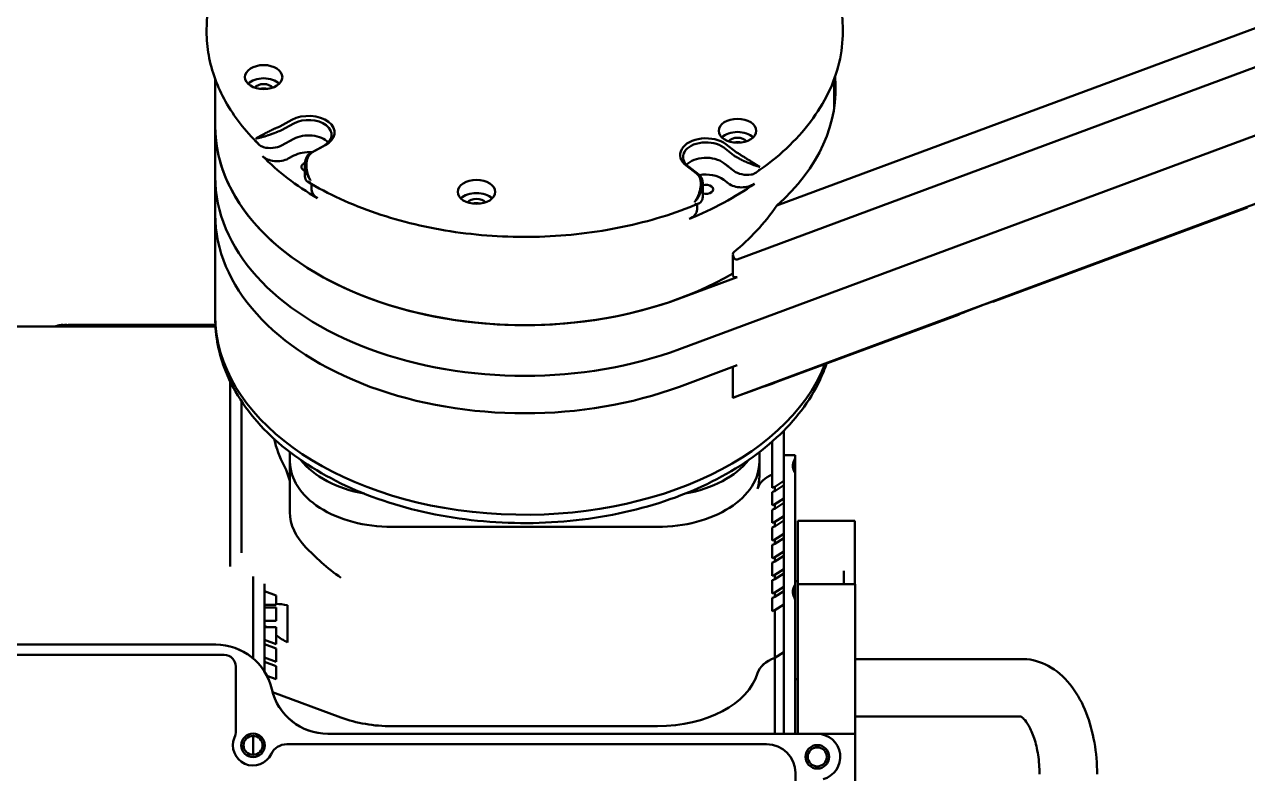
# Model space of a CAD drawing. Header units: millimetres. Extents: x 36 to 3196, y 27 to 5967.
# Drawn here: x 1733.1 to 1945.5, y 5252 to 5382.2 of the extents above; entities that cross this region are included whole.
import ezdxf

# ---------------------------------------------------------------- set-up
doc = ezdxf.new("R2010")
doc.units = ezdxf.units.MM
doc.layers.add('외형선(ISO)', color=7, linetype='Continuous', lineweight=50)

msp = doc.modelspace()

# ---------------------------------------------------------------- linework, layer by layer
at = {"layer": '외형선(ISO)'}
for p, q in [((2062.0996, 5424.3007), (1863.7573, 5350.6932)), ((1856.8798, 5341.3544), (2030.8595, 5405.9206)), ((1846.8291, 5325.7504), (2030.8595, 5394.0465)), ((2030.8595, 5394.0465), (1846.8291, 5325.7504)), ((1764.7041, 5381.3339), (1764.7041, 5380.9509)), ((2030.8595, 5382.1725), (1856.8798, 5317.6062)), ((1875.2041, 5381.3339), (1875.2041, 5380.9509)), ((1766.2041, 5364.4809), (1766.2041, 5372.68)), ((1873.7041, 5367.6561), (1873.7041, 5372.68)), ((1766.2041, 5355.6714), (1766.2041, 5364.4809)), ((1779.5254, 5365.6022), (1777.3966, 5364.454)), ((1777.718, 5363.8248), (1779.8468, 5364.973)), ((1779.8468, 5362.2918), (1777.718, 5361.1436)), ((1778.8778, 5361.7692), (1779.8468, 5362.2918)), ((1784.9891, 5361.0338), (1782.8603, 5359.8856)), ((1783.1817, 5360.0224), (1785.3105, 5361.1706)), ((1854.5149, 5360.7739), (1856.3012, 5359.4055)), ((1856.6842, 5359.9951), (1854.8979, 5361.3635)), ((1779.8468, 5359.3809), (1778.8778, 5358.8582)), ((1781.7886, 5357.8872), (1781.7886, 5355.7272)), ((1848.0035, 5357.6449), (1849.7898, 5356.2766)), ((1854.5149, 5358.0928), (1855.328, 5357.4699)), ((1856.3012, 5356.7244), (1854.5149, 5358.0928)), ((1766.2041, 5349.16), (1766.2041, 5355.6714)), ((1850.1728, 5356.1001), (1848.3865, 5357.4685)), ((1782.9485, 5354.4347), (1782.9485, 5353.4418)), ((1850.8747, 5354.5437), (1850.8747, 5352.1794)), ((1855.328, 5354.5589), (1854.5149, 5355.1818)), ((1766.2041, 5331.541), (1766.2041, 5349.16)), ((1849.9015, 5350.9477), (1849.9015, 5350.014)), ((1901.2729, 5333.974), (1945.5025, 5350.3882)), ((1856.1298, 5342.2072), (1856.1298, 5338.5681)), ((1846.8291, 5334.5599), (1856.8798, 5338.2898)), ((1766.2041, 5331.541), (1766.2041, 5331.158)), ((1863.7573, 5320.0514), (1895.273, 5331.7473)), ((1727.7728, 5329.6672), (1766.2505, 5329.6672)), ((1742.9813, 5329.9793), (1741.3766, 5329.9793)), ((1742.9813, 5329.9793), (1766.2331, 5329.9793)), ((1856.8798, 5322.9689), (1846.8291, 5319.239)), ((1856.1298, 5317.31), (1856.1298, 5322.6906)), ((1768.7728, 5319.0709), (1768.7728, 5320.2057)), ((1768.7728, 5306.1344), (1768.7728, 5319.0709)), ((1770.7728, 5305.604), (1770.7728, 5316.7016)), ((1864.9541, 5302.8647), (1864.9541, 5311.5865)), ((1862.9541, 5309.6965), (1862.9541, 5303.9885)), ((1779.1819, 5307.8624), (1779.1819, 5306.2411)), ((1860.7263, 5307.8624), (1860.7263, 5306.2411)), ((1866.9541, 5307.3276), (1864.9541, 5307.3276)), ((1866.9541, 5307.3276), (1866.9541, 5306.8435)), ((1866.9541, 5304.1429), (1866.9541, 5306.8435)), ((1768.7728, 5304.6098), (1768.7728, 5306.1344)), ((1768.7728, 5304.6098), (1768.7728, 5299.4276)), ((1770.7785, 5304.6098), (1770.7785, 5299.4276)), ((1779.1819, 5306.2411), (1779.1819, 5297.4316)), ((1860.7263, 5306.2411), (1860.7263, 5303.6749)), ((1862.9541, 5301.6903), (1862.9541, 5303.9885)), ((1863.3973, 5301.864), (1864.9541, 5302.8647)), ((1864.9541, 5302.0987), (1864.9541, 5302.8647)), ((1866.9541, 5304.1429), (1866.9541, 5284.9392)), ((1862.9541, 5298.6262), (1862.9541, 5300.9243)), ((1864.9541, 5302.0987), (1863.3973, 5301.0979)), ((1863.3973, 5301.0979), (1863.3973, 5301.864)), ((1864.9541, 5299.8006), (1864.9541, 5302.0987)), ((1768.7728, 5295.6387), (1768.7728, 5299.4276)), ((1770.7728, 5294.6819), (1770.7728, 5298.6152)), ((1863.3973, 5298.7998), (1864.9541, 5299.8006)), ((1864.9541, 5299.0345), (1863.3973, 5298.0338)), ((1863.3973, 5298.0338), (1863.3973, 5298.7998)), ((1864.9541, 5299.0345), (1864.9541, 5299.8006)), ((1864.9541, 5296.7364), (1864.9541, 5299.0345)), ((1862.9541, 5295.562), (1862.9541, 5297.8601)), ((1863.3973, 5295.7356), (1864.9541, 5296.7364)), ((1864.9541, 5295.9703), (1864.9541, 5296.7364)), ((1768.7728, 5288.0001), (1768.7728, 5295.6387)), ((1770.7728, 5290.3778), (1770.7728, 5294.6819)), ((1796.8719, 5294.8702), (1843.0363, 5294.8702)), ((1796.8719, 5294.8702), (1843.0363, 5294.8702)), ((1862.9541, 5292.4978), (1862.9541, 5294.7959)), ((1864.9541, 5295.9703), (1863.3973, 5294.9696)), ((1863.3973, 5294.9696), (1863.3973, 5295.7356)), ((1864.9541, 5293.6722), (1864.9541, 5295.9703)), ((1867.3728, 5295.922), (1867.3728, 5287.2137)), ((1867.3728, 5295.922), (1877.2728, 5295.922)), ((1877.2728, 5286.422), (1877.2728, 5295.922)), ((1863.3973, 5292.6715), (1864.9541, 5293.6722)), ((1864.9541, 5292.9062), (1863.3973, 5291.9054)), ((1863.3973, 5291.9054), (1863.3973, 5292.6715)), ((1864.9541, 5292.9062), (1864.9541, 5293.6722)), ((1864.9541, 5290.608), (1864.9541, 5292.9062)), ((1862.9541, 5289.4336), (1862.9541, 5291.7318)), ((1863.3973, 5289.6073), (1864.9541, 5290.608)), ((1864.9541, 5289.842), (1863.3973, 5288.8412)), ((1864.9541, 5289.842), (1864.9541, 5290.608)), ((1864.9541, 5287.5438), (1864.9541, 5289.842)), ((1862.9541, 5286.3695), (1862.9541, 5288.6676)), ((1863.3973, 5288.8412), (1863.3973, 5289.6073)), ((1863.3973, 5286.5431), (1864.9541, 5287.5438)), ((1864.9541, 5286.7778), (1864.9541, 5287.5438)), ((1772.7728, 5286.2434), (1772.7728, 5272.0323)), ((1772.7728, 5272.0323), (1772.7728, 5286.2434)), ((1862.9541, 5283.3053), (1862.9541, 5285.6034)), ((1864.9541, 5286.7778), (1863.3973, 5285.7771)), ((1863.3973, 5285.7771), (1863.3973, 5286.5431)), ((1864.9541, 5284.4797), (1864.9541, 5286.7778)), ((1867.3728, 5285.422), (1866.9541, 5285.422)), ((1867.3728, 5287.2137), (1867.3728, 5284.922)), ((1875.3728, 5284.922), (1875.3728, 5287.2137)), ((1877.2728, 5286.422), (1877.2728, 5284.922)), ((1774.7728, 5269.7105), (1774.7728, 5284.9757)), ((1776.7728, 5282.9511), (1774.7728, 5283.6933)), ((1863.3973, 5283.4789), (1864.9541, 5284.4797)), ((1864.9541, 5283.7136), (1863.3973, 5282.7129)), ((1863.3973, 5282.7129), (1863.3973, 5283.4789)), ((1864.9541, 5283.7136), (1864.9541, 5284.4797)), ((1864.9541, 5281.4155), (1864.9541, 5283.7136)), ((1866.9541, 5282.1041), (1866.9541, 5284.9392)), ((1867.3728, 5284.3945), (1867.3728, 5284.922)), ((1867.4372, 5284.922), (1867.3728, 5284.922)), ((1867.3728, 5284.3945), (1867.3728, 5277.2119)), ((1867.4372, 5284.922), (1869.3728, 5284.922)), ((1869.3728, 5284.922), (1875.3728, 5284.922)), ((1875.3728, 5284.922), (1877.3728, 5284.922)), ((1877.3728, 5277.2119), (1877.3728, 5284.922)), ((1774.7728, 5281.3952), (1774.9835, 5281.317)), ((1774.9835, 5281.317), (1776.7728, 5281.317)), ((1776.7728, 5281.5037), (1776.7728, 5282.9511)), ((1776.7728, 5281.5037), (1776.7728, 5281.317)), ((1778.7728, 5274.793), (1778.7728, 5281.2505)), ((1862.9541, 5280.2411), (1862.9541, 5282.5392)), ((1863.3973, 5280.4147), (1864.9541, 5281.4155)), ((1864.9541, 5273.1039), (1864.9541, 5281.4155)), ((1866.9541, 5282.1041), (1866.9541, 5276.9375)), ((1776.7728, 5280.8661), (1774.7728, 5280.8661)), ((1776.7728, 5280.8661), (1776.7728, 5278.5525)), ((1863.3973, 5272.1032), (1863.3973, 5280.4147)), ((1774.7728, 5278.5525), (1776.7728, 5278.5525)), ((1775.0625, 5277.4575), (1774.7728, 5277.565)), ((1776.7728, 5277.4575), (1775.0625, 5277.4575)), ((1776.7728, 5277.4575), (1776.7728, 5276.0243)), ((1866.9541, 5276.9375), (1866.9541, 5258.922)), ((1867.3728, 5269.5787), (1867.3728, 5277.2119)), ((1877.3728, 5277.2119), (1877.3728, 5269.5787)), ((1774.7728, 5275.2668), (1776.7728, 5274.5246)), ((1776.7728, 5274.5246), (1776.7728, 5276.0243)), ((1710.7728, 5274.422), (1766.2728, 5274.422)), ((1766.2857, 5274.422), (1766.2728, 5274.422)), ((1776.7728, 5273.7586), (1774.7728, 5274.5008)), ((1776.7728, 5271.4604), (1776.7728, 5273.7586)), ((1863.3973, 5272.1032), (1864.9541, 5273.1039)), ((1863.4083, 5272.1071), (1864.9541, 5273.1007)), ((1864.9541, 5273.1007), (1864.9541, 5273.1039)), ((1864.9541, 5258.922), (1864.9541, 5273.1007)), ((1716.2144, 5272.622), (1767.7728, 5272.622)), ((1769.7728, 5270.622), (1769.7728, 5259.422)), ((1774.7728, 5272.2027), (1776.7728, 5271.4604)), ((1776.7728, 5270.6944), (1774.7728, 5271.4366)), ((1776.7728, 5268.3962), (1776.7728, 5270.6944)), ((1863.4083, 5272.1071), (1863.4083, 5258.922)), ((1877.3728, 5271.922), (1886.9179, 5271.922)), ((1899.5406, 5271.922), (1886.9179, 5271.922)), ((1899.5406, 5271.922), (1906.2692, 5271.922)), ((1775.1834, 5268.9861), (1776.7728, 5268.3962)), ((1867.3728, 5268.422), (1866.9541, 5268.422)), ((1867.3728, 5269.5787), (1867.3728, 5258.922)), ((1877.3728, 5258.922), (1877.3728, 5269.5787)), ((1788.0269, 5261.7684), (1776.1581, 5266.173)), ((1788.0269, 5261.7684), (1776.1581, 5266.173)), ((1776.7728, 5264.5705), (1776.7685, 5264.5721)), ((1776.7728, 5264.5705), (1776.7728, 5264.5631)), ((1843.0363, 5260.2449), (1796.8719, 5260.2449)), ((1843.0363, 5260.2449), (1796.8719, 5260.2449)), ((1877.3728, 5261.922), (1886.9179, 5261.922)), ((1886.9179, 5261.922), (1899.5406, 5261.922)), ((1899.5406, 5261.922), (1906.1634, 5261.922)), ((1772.7728, 5258.572), (1772.7728, 5255.272)), ((1772.7728, 5255.272), (1772.7728, 5258.572)), ((1785.76, 5258.922), (1870.7728, 5258.922)), ((1875.3728, 5258.922), (1870.7728, 5258.922)), ((1870.7728, 5258.922), (1875.3728, 5258.922)), ((1875.3728, 5258.922), (1877.3728, 5258.922)), ((1877.3728, 5258.922), (1875.3728, 5258.922)), ((1877.3728, 5258.922), (1877.3728, 5114.922)), ((1778.6388, 5257.122), (1861.9728, 5257.122)), ((1866.9728, 5252.122), (1866.9728, 5121.722))]:
    msp.add_line(p, q, dxfattribs=at)
for centre, radius in [((1772.7728, 5256.922), 2.05), ((1772.7728, 5256.922), 1.65), ((1870.7728, 5254.922), 2.05), ((1870.7728, 5254.922), 1.65)]:
    msp.add_circle(centre, radius, dxfattribs=at)
for centre, radius, start, end in [((1766.2728, 5264.422), 10, 13.002878, 90), ((1766.2857, 5264.422), 10, 13.002878, 90), ((1767.7728, 5270.622), 2, 0, 90), ((1785.76, 5268.922), 10, 193.002878, 270), ((1785.7728, 5268.922), 10, 193.002878, 270), ((1772.7728, 5256.922), 3.5, 157.380135, 334.483613), ((1766.7728, 5259.422), 3, 337.380135, 0), ((1870.7728, 5254.922), 4, 284.477512, 90), ((1778.6388, 5254.122), 3, 90, 154.483613), ((1861.9728, 5252.122), 5, 0, 90)]:
    msp.add_arc(centre, radius, start, end, dxfattribs=at)
for centre in [(1774.6139, 5373.0244), (1856.9158, 5363.6963), (1811.5756, 5353.0887)]:
    msp.add_ellipse(centre, major_axis=(-3.25, 0), ratio=0.64278761, dxfattribs=at)
for centre, major_axis, ratio, start_param, end_param in [((1774.6139, 5370.7263), (3.25, 0), 0.64278761, 0.58241228, 2.55918038), ((1819.9541, 5370.9923), (54, 0), 0.64278761, 5.65853836, 6.34394477), ((1774.6139, 5370.7263), (1.7, 0), 0.64278761, 0.43385483, 2.70773782), ((1774.6139, 5369.9603), (-1.7, 0), 0.64278761, 4.33243389, 5.09234407), ((1782.4179, 5363.3864), (4.5, 0), 0.64278761, 5.41052068, 8.55211333), ((1819.9541, 5364.4809), (54, 0), 0.64278761, 0.0939335, 0.09626221), ((1819.9541, 5364.4809), (-53.75, 0), 0.64278761, 0, 2.0943951), ((1819.9541, 5364.4809), (-53.75, 0), 0.64278761, 0, 2.30910155), ((1775.7896, 5365.685), (2.5, 0), 0.64278761, 5.30007109, 5.41052068), ((1782.4179, 5363.0034), (4, 0), 0.64278761, 5.41052068, 8.55211333), ((1775.7896, 5365.302), (3, 0), 0.64278761, 5.30007109, 5.41052068), ((1782.4179, 5360.3222), (4, 0), 0.64278761, 0.54848165, 2.26892803), ((1782.4179, 5360.3222), (-4, 0), 0.64278761, 3.6900743, 5.41052068), ((1851.4507, 5359.5042), (-4.5, 0), 0.64278761, 3.83972435, 6.98131701), ((1851.4507, 5359.1212), (-4, 0), 0.64278761, 3.83972435, 6.98131701), ((1856.9158, 5361.3982), (3.25, 0), 0.64278761, 0.58241228, 2.55918038), ((1856.9158, 5361.3982), (1.7, 0), 0.64278761, 0.43385483, 2.70773782), ((1775.7896, 5362.6208), (3, 0), 0.64278761, 4.30671881, 5.41052068), ((1782.4179, 5357.4113), (4, 0), 0.64278761, 1.42711088, 2.26892803), ((1784.7886, 5358.4083), (-3, 0), 0.64278761, 5.41052068, 5.52097028), ((1784.7886, 5358.7914), (-2.5, 0), 0.64278761, 5.41052068, 5.52097028), ((1856.9158, 5360.6321), (-1.7, 0), 0.64278761, 4.33243389, 5.09234407), ((1858.5993, 5361.0281), (2.5, 0), 0.64278761, 3.83972435, 3.95017395), ((1819.9541, 5377.6569), (-53.75, 0), 0.64278761, 0.55975952, 0.83650388), ((1776.9494, 5360.3354), (-3, 0), 0.64278761, 0.55975952, 2.26892803), ((1782.4179, 5357.4113), (-1.25, 0), 0.64278761, 5.23324434, 7.3263997), ((1851.4507, 5356.4401), (4, 0), 0.64278761, 0.6981317, 2.593111), ((1851.4507, 5356.4401), (-4, 0), 0.64278761, 3.83972435, 5.73470366), ((1858.5993, 5360.6451), (3, 0), 0.64278761, 3.83972435, 3.95017395), ((1819.9541, 5355.6714), (-53.75, 0), 0.64278761, 0, 2.09439511), ((1819.9541, 5355.6714), (-53.75, 0), 0.64278761, 0, 2.0943951), ((1784.7886, 5355.7272), (-3, 0), 0.64278761, 0, 0.23113724), ((1847.8747, 5355.2436), (-2.5, 0), 0.64278761, 3.72927476, 3.83972435), ((1847.8747, 5354.8606), (-3, 0), 0.64278761, 3.72927476, 3.83972435), ((1851.4507, 5353.5291), (4, 0), 0.64278761, 0.6981317, 1.86161498), ((1858.5993, 5357.9639), (3, 0), 0.64278761, 3.83972435, 4.94352622), ((1785.9485, 5353.4418), (-3, 0), 0.64278761, 0, 0.83650388), ((1819.9541, 5377.6569), (-53.75, 0), 0.64278761, 2.13055585, 2.4073002), ((1851.4507, 5353.5291), (1.25, 0), 0.64278761, 4.23347558, 8.33289503), ((1857.6261, 5355.7985), (-3, 0), 0.64278761, 0.6981317, 2.4073002), ((1811.5756, 5350.7906), (3.25, 0), 0.64278761, 0.58241228, 2.55918038), ((1811.5756, 5350.7906), (1.7, 0), 0.64278761, 0.43385483, 2.70773782), ((1847.8747, 5352.1794), (3, 0), 0.64278761, 5.87751514, 6.28318531), ((1819.9541, 5349.16), (-53.75, 0), 0.64278761, 0, 2.09439511), ((1819.9541, 5349.16), (-53.75, 0), 0.64278761, 0, 2.09439511), ((1811.5756, 5350.0245), (-1.7, 0), 0.64278761, 4.33243389, 5.09234407), ((1846.9015, 5350.014), (3, 0), 0.64278761, 5.2721485, 6.28318531), ((1819.9541, 5408.7203), (27.3217, -71.3053), 0.65322195, 0.20769623, 0.41565888), ((1856.6298, 5342.0157), (0.253, -0.6602), 0.65322195, 3.34928889, 6.27629359), ((1856.6298, 5338.5681), (-0.5, 0), 0.64278761, 0, 2.0943951), ((1898.0227, 5332.7559), (3.4999, 1.341), 0.01798661, 5.89618111, 8.75080116), ((1898.0227, 5333.1392), (3.5, 0), 0.64278761, 0.38011247, 0.40133704), ((1819.9541, 5331.541), (-53.75, 0), 0.64278761, 0, 2.89611905), ((1819.9541, 5331.541), (-53.75, 0), 0.64278761, 0, 2.89611905), ((1819.9541, 5302.6225), (53.9987, 20.6904), 0.01798661, 0.61775523, 0.82571787), ((1856.6298, 5317.5016), (0.5, 0.1916), 0.01798661, 1.04030583, 3.96731053), ((1819.9541, 5314.3433), (-44, 0), 0.64278761, 0.14847624, 0.31910149), ((1754.4374, 5300.4294), (25, 0), 0.64278761, 0.14309342, 0.31910149), ((1796.8719, 5306.2411), (-17.6901, 0), 0.64278761, 0, 1.57079633), ((1796.8719, 5306.2411), (-17.6901, 0), 0.64278761, 0, 1.57079633), ((1796.8719, 5311.6034), (17.6901, 0), 0.64278761, 3.60925588, 4.43725506), ((1843.0363, 5306.2411), (17.6901, 0), 0.64278761, 4.71238898, 6.28318531), ((1843.0363, 5306.2411), (17.6901, 0), 0.64278761, 4.71238898, 6.28318531), ((1843.0363, 5311.6034), (17.6901, 0), 0.64278761, 4.9875229, 5.81552208), ((1866.2959, 5300.7853), (-6, 0), 0.64278761, 5.30312213, 6.09227361), ((1843.0363, 5303.6749), (17.6901, 0), 0.64278761, 6.09227361, 6.28318531), ((1866.2959, 5298.4872), (6, 0), 0.64278761, 2.0750048, 2.16152947), ((1866.2959, 5297.7212), (-6, 0), 0.64278761, 5.21659745, 5.30312213), ((1866.2959, 5295.423), (6, 0), 0.64278761, 2.0750048, 2.16152947), ((1796.8719, 5297.4316), (-17.6901, 0), 0.64278761, 0, 0.56708323), ((1866.2959, 5294.657), (-6, 0), 0.64278761, 5.21659745, 5.30312213), ((1866.2959, 5292.3589), (6, 0), 0.64278761, 2.0750048, 2.16152947), ((1866.2959, 5291.5928), (-6, 0), 0.64278761, 5.21659745, 5.30312213), ((1866.2959, 5289.2947), (6, 0), 0.64278761, 2.0750048, 2.16152947), ((1866.2959, 5288.5286), (-6, 0), 0.64278761, 5.21659745, 5.30312213), ((1866.2959, 5286.2305), (6, 0), 0.64278761, 2.0750048, 2.16152947), ((1866.2959, 5285.4645), (-6, 0), 0.64278761, 5.21659745, 5.30312213), ((1866.2959, 5283.1663), (6, 0), 0.64278761, 2.0750048, 2.16152947), ((1866.2959, 5282.4003), (-6, 0), 0.64278761, 5.21659745, 5.30312213), ((1866.2959, 5280.1021), (6, 0), 0.64278761, 2.0750048, 2.16152947), ((1869.3728, 5284.3945), (0, 2.0961), 0.95414649, 1.31641178, 1.57079633), ((1781.5034, 5277.0084), (-7.685, 3.4272), 0.3794726, 5.87088692, 5.92225119), ((1781.5034, 5277.0084), (-7.685, 3.4272), 0.3794726, 5.23794951, 5.53221757), ((1866.2959, 5279.3361), (-6, 0), 0.64278761, 5.21659745, 5.30312213), ((1866.2959, 5277.038), (6, 0), 0.64278761, 2.0750048, 2.16152947), ((1781.5034, 5277.0084), (-7.685, 3.4272), 0.3794726, 0.69621653, 0.76581912), ((1781.5034, 5277.0084), (-7.685, 3.4272), 0.3794726, 1.08625015, 1.3805182), ((1866.2959, 5268.7264), (-6, 0), 0.64278761, 5.21449034, 6.09227361), ((1866.2959, 5268.7264), (-6, 0), 0.64278761, 5.21659745, 6.09227361), ((1843.0363, 5271.6159), (17.6901, 0), 0.64278761, 4.71238898, 6.09227361), ((1843.0363, 5271.6159), (17.6901, 0), 0.64278761, 4.71238898, 6.09227361), ((1796.8719, 5271.6159), (-17.6901, 0), 0.64278761, 1.04719755, 1.57079633), ((1796.8719, 5271.6159), (-17.6901, 0), 0.64278761, 1.04719755, 1.57079633)]:
    msp.add_ellipse(centre, major_axis=major_axis, ratio=ratio, start_param=start_param, end_param=end_param, dxfattribs=at)
for points, knots in [([(1764.7041, 5381.3339), (1764.7041, 5383.2931), (1764.9394, 5385.252), (1765.8669, 5389.1016), (1766.5587, 5390.9921), (1768.365, 5394.6506), (1769.4792, 5396.4189), (1772.0881, 5399.7955), (1773.5827, 5401.404), (1776.9091, 5404.4334), (1778.7409, 5405.8544), (1780.7185, 5407.1699)], [5.235987756, 5.235987756, 5.235987756, 5.235987756, 5.389639909, 5.389639909, 5.543292062, 5.543292062, 5.696944215, 5.696944215, 5.850596368, 5.850596368, 6.004248522, 6.004248522, 6.004248522, 6.004248522]), ([(1865.4585, 5402.174), (1866.6927, 5400.9884), (1867.8255, 5399.7487), (1869.8688, 5397.1743), (1870.7792, 5395.8394), (1872.3587, 5393.0905), (1873.0277, 5391.6764), (1874.107, 5388.79), (1874.5172, 5387.3176), (1875.0658, 5384.3414), (1875.2041, 5382.8377), (1875.2041, 5381.3339)], [1.504717929, 1.504717929, 1.504717929, 1.504717929, 1.622653364, 1.622653364, 1.740588798, 1.740588798, 1.858524233, 1.858524233, 1.976459668, 1.976459668, 2.094395102, 2.094395102, 2.094395102, 2.094395102]), ([(1773.7055, 5361.4081), (1772.5431, 5362.557), (1771.4826, 5363.7502), (1769.5804, 5366.2101), (1768.7386, 5367.4767), (1767.286, 5370.067), (1766.6751, 5371.3906), (1765.6937, 5374.077), (1765.3231, 5375.4398), (1764.8283, 5378.1853), (1764.7041, 5379.5681), (1764.7041, 5380.9509)], [4.659355921, 4.659355921, 4.659355921, 4.659355921, 4.774682288, 4.774682288, 4.890008655, 4.890008655, 5.005335022, 5.005335022, 5.120661389, 5.120661389, 5.235987756, 5.235987756, 5.235987756, 5.235987756]), ([(1875.2041, 5380.9509), (1875.2041, 5379.1441), (1874.9918, 5377.3373), (1874.1487, 5373.7682), (1873.518, 5372.006), (1871.8551, 5368.5673), (1870.823, 5366.891), (1868.3833, 5363.6616), (1866.9757, 5362.1086), (1863.8183, 5359.1596), (1862.0685, 5357.7636), (1860.1677, 5356.461)], [2.094395102, 2.094395102, 2.094395102, 2.094395102, 2.24508531, 2.24508531, 2.395775518, 2.395775518, 2.546465726, 2.546465726, 2.697155934, 2.697155934, 2.847846142, 2.847846142, 2.847846142, 2.847846142]), ([(1777.1757, 5364.3477), (1777.0742, 5364.3038), (1776.971, 5364.2584), (1776.8662, 5364.2114), (1776.8137, 5364.1879), (1776.7609, 5364.1641), (1776.7076, 5364.1399), (1776.6544, 5364.1157), (1776.6007, 5364.0911), (1776.5466, 5364.0662), (1776.4926, 5364.0413), (1776.4379, 5364.0159), (1776.3838, 5363.9907), (1776.3297, 5363.9654), (1776.2758, 5363.9402), (1776.2222, 5363.9149), (1776.1687, 5363.8896), (1776.1154, 5363.8643), (1776.0624, 5363.8391), (1776.0093, 5363.8138), (1775.9566, 5363.7885), (1775.9041, 5363.7632), (1775.8515, 5363.7379), (1775.7992, 5363.7126), (1775.7472, 5363.6874), (1775.6953, 5363.6621), (1775.6442, 5363.6372), (1775.5937, 5363.6124), (1775.5432, 5363.5877), (1775.4934, 5363.5632), (1775.4442, 5363.5389), (1775.3951, 5363.5146), (1775.3466, 5363.4905), (1775.2987, 5363.4666), (1775.2508, 5363.4428), (1775.2035, 5363.4191), (1775.1568, 5363.3956), (1775.1101, 5363.3722), (1775.0639, 5363.3489), (1775.0184, 5363.3259), (1774.9728, 5363.3028), (1774.9278, 5363.2799), (1774.8833, 5363.2572), (1774.8388, 5363.2345), (1774.795, 5363.2121), (1774.7522, 5363.19), (1774.6665, 5363.1459), (1774.5839, 5363.1031), (1774.5044, 5363.0615), (1774.4249, 5363.0199), (1774.3483, 5362.9795), (1774.2745, 5362.9402), (1774.2007, 5362.9008), (1774.1296, 5362.8626), (1774.0612, 5362.8254), (1774.027, 5362.8068), (1773.9934, 5362.7885), (1773.9605, 5362.7704), (1773.9277, 5362.7524), (1773.8954, 5362.7345), (1773.8639, 5362.717), (1773.8324, 5362.6994), (1773.8017, 5362.6823), (1773.7717, 5362.6654), (1773.7418, 5362.6485), (1773.7127, 5362.632), (1773.6843, 5362.6158), (1773.6275, 5362.5833), (1773.5738, 5362.5521), (1773.523, 5362.5221), (1773.4723, 5362.4921), (1773.4244, 5362.4633), (1773.3796, 5362.4357), (1773.3571, 5362.4219), (1773.3354, 5362.4084), (1773.3145, 5362.3952), (1773.304, 5362.3886), (1773.2937, 5362.382), (1773.2836, 5362.3756), (1773.2785, 5362.3724), (1773.2735, 5362.3691), (1773.2686, 5362.3659), (1773.2636, 5362.3628), (1773.2587, 5362.3596), (1773.2538, 5362.3564)], [-1, -1, -1, -1, -0.9375, -0.9375, -0.9375, -0.90625, -0.90625, -0.90625, -0.875, -0.875, -0.875, -0.84375, -0.84375, -0.84375, -0.8125, -0.8125, -0.8125, -0.78125, -0.78125, -0.78125, -0.75, -0.75, -0.75, -0.71875, -0.71875, -0.71875, -0.6875, -0.6875, -0.6875, -0.65625, -0.65625, -0.65625, -0.625, -0.625, -0.625, -0.59375, -0.59375, -0.59375, -0.5625, -0.5625, -0.5625, -0.53125, -0.53125, -0.53125, -0.5, -0.5, -0.5, -0.4375, -0.4375, -0.4375, -0.375, -0.375, -0.375, -0.3125, -0.3125, -0.3125, -0.28125, -0.28125, -0.28125, -0.25, -0.25, -0.25, -0.21875, -0.21875, -0.21875, -0.1875, -0.1875, -0.1875, -0.125, -0.125, -0.125, -0.0625, -0.0625, -0.0625, -0.03125, -0.03125, -0.03125, -0.015625, -0.015625, -0.015625, -0.0078125, -0.0078125, -0.0078125, 0, 0, 0, 0]), ([(1773.2538, 5362.3564), (1773.2596, 5362.3573), (1773.2654, 5362.3582), (1773.2713, 5362.3591), (1773.2772, 5362.36), (1773.2831, 5362.3609), (1773.2891, 5362.3619), (1773.301, 5362.3638), (1773.3132, 5362.3658), (1773.3255, 5362.3678), (1773.3501, 5362.3719), (1773.3755, 5362.3764), (1773.4017, 5362.3811), (1773.4539, 5362.3906), (1773.5091, 5362.4013), (1773.5672, 5362.4133), (1773.6253, 5362.4253), (1773.6864, 5362.4386), (1773.7505, 5362.4532), (1773.7825, 5362.4605), (1773.8153, 5362.4682), (1773.8489, 5362.4761), (1773.8825, 5362.4841), (1773.9169, 5362.4924), (1773.9521, 5362.5011), (1773.9873, 5362.5098), (1774.0232, 5362.5188), (1774.0597, 5362.5281), (1774.0963, 5362.5375), (1774.1335, 5362.5471), (1774.1713, 5362.5571), (1774.2469, 5362.577), (1774.3251, 5362.5982), (1774.406, 5362.6208), (1774.4869, 5362.6434), (1774.5705, 5362.6673), (1774.6569, 5362.6927), (1774.7434, 5362.718), (1774.8327, 5362.7449), (1774.9251, 5362.7733), (1774.9714, 5362.7875), (1775.0185, 5362.8022), (1775.0663, 5362.8172), (1775.1141, 5362.8322), (1775.1624, 5362.8476), (1775.2111, 5362.8632), (1775.2599, 5362.8789), (1775.3092, 5362.8949), (1775.359, 5362.9113), (1775.4088, 5362.9276), (1775.4592, 5362.9443), (1775.5101, 5362.9613), (1775.561, 5362.9784), (1775.6124, 5362.9958), (1775.6644, 5363.0135), (1775.7164, 5363.0313), (1775.769, 5363.0495), (1775.8223, 5363.068), (1775.8755, 5363.0866), (1775.9293, 5363.1055), (1775.9838, 5363.1249), (1776.0384, 5363.1443), (1776.0933, 5363.164), (1776.1482, 5363.1839), (1776.2031, 5363.2039), (1776.2582, 5363.224), (1776.3134, 5363.2445), (1776.3686, 5363.2649), (1776.424, 5363.2856), (1776.4795, 5363.3065), (1776.535, 5363.3275), (1776.5907, 5363.3487), (1776.6465, 5363.3702), (1776.7024, 5363.3917), (1776.7587, 5363.4136), (1776.8142, 5363.4354), (1776.8697, 5363.4572), (1776.9246, 5363.4791), (1776.979, 5363.5009), (1777.0334, 5363.5227), (1777.0873, 5363.5445), (1777.1405, 5363.5663), (1777.247, 5363.61), (1777.3512, 5363.6536), (1777.4529, 5363.6972)], [-1, -1, -1, -1, -0.9921875, -0.9921875, -0.9921875, -0.984375, -0.984375, -0.984375, -0.96875, -0.96875, -0.96875, -0.9375, -0.9375, -0.9375, -0.875, -0.875, -0.875, -0.8125, -0.8125, -0.8125, -0.78125, -0.78125, -0.78125, -0.75, -0.75, -0.75, -0.71875, -0.71875, -0.71875, -0.6875, -0.6875, -0.6875, -0.625, -0.625, -0.625, -0.5625, -0.5625, -0.5625, -0.5, -0.5, -0.5, -0.46875, -0.46875, -0.46875, -0.4375, -0.4375, -0.4375, -0.40625, -0.40625, -0.40625, -0.375, -0.375, -0.375, -0.34375, -0.34375, -0.34375, -0.3125, -0.3125, -0.3125, -0.28125, -0.28125, -0.28125, -0.25, -0.25, -0.25, -0.21875, -0.21875, -0.21875, -0.1875, -0.1875, -0.1875, -0.15625, -0.15625, -0.15625, -0.125, -0.125, -0.125, -0.09375, -0.09375, -0.09375, -0.0625, -0.0625, -0.0625, 0, 0, 0, 0]), ([(1774.6057, 5360.849), (1774.4338, 5360.8965), (1774.2488, 5360.9832), (1773.7572, 5361.3208), (1773.4785, 5361.619), (1773.2567, 5361.9689), (1773.2553, 5361.9712), (1773.2538, 5361.9734)], [-0.213745231, -0.213745231, -0.213745231, -0.213745231, -0.132568287, -0.132568287, 0, 0, 0.000856776, 0.000856776, 0.000856776, 0.000856776]), ([(1782.7696, 5355.067), (1782.7629, 5355.0789), (1782.7562, 5355.091), (1782.7495, 5355.1031), (1782.7429, 5355.1152), (1782.7362, 5355.1273), (1782.7297, 5355.1395), (1782.7166, 5355.1637), (1782.7036, 5355.1881), (1782.6908, 5355.2125), (1782.6652, 5355.2614), (1782.6403, 5355.3106), (1782.616, 5355.3602), (1782.5675, 5355.4593), (1782.5217, 5355.5598), (1782.4787, 5355.6617), (1782.4356, 5355.7636), (1782.3953, 5355.8668), (1782.3578, 5355.9715), (1782.339, 5356.0238), (1782.321, 5356.0765), (1782.3037, 5356.1296), (1782.2864, 5356.1826), (1782.2698, 5356.236), (1782.2539, 5356.2898), (1782.2381, 5356.3436), (1782.223, 5356.3977), (1782.2088, 5356.4519), (1782.1946, 5356.5061), (1782.1812, 5356.5604), (1782.1687, 5356.6148), (1782.1436, 5356.7235), (1782.1219, 5356.8328), (1782.1038, 5356.9426), (1782.0857, 5357.0523), (1782.0711, 5357.1625), (1782.0604, 5357.2733), (1782.0496, 5357.3841), (1782.0427, 5357.4954), (1782.04, 5357.6072), (1782.0387, 5357.6631), (1782.0384, 5357.7193), (1782.0392, 5357.7754), (1782.0401, 5357.8316), (1782.042, 5357.8874), (1782.0451, 5357.943), (1782.0483, 5357.9986), (1782.0525, 5358.054), (1782.058, 5358.109), (1782.0635, 5358.1641), (1782.0701, 5358.2188), (1782.0781, 5358.2733), (1782.086, 5358.3278), (1782.0952, 5358.382), (1782.1057, 5358.4359), (1782.1162, 5358.4898), (1782.128, 5358.5434), (1782.1413, 5358.5967), (1782.1545, 5358.6499), (1782.1692, 5358.7028), (1782.1854, 5358.7554), (1782.2016, 5358.8081), (1782.2193, 5358.86), (1782.2383, 5358.9109), (1782.2573, 5358.9618), (1782.2778, 5359.0118), (1782.2998, 5359.0609), (1782.3217, 5359.11), (1782.3452, 5359.1582), (1782.3702, 5359.2053), (1782.3952, 5359.2525), (1782.4217, 5359.2986), (1782.4499, 5359.3437), (1782.4781, 5359.3888), (1782.5082, 5359.433), (1782.5395, 5359.4754), (1782.5708, 5359.5178), (1782.6034, 5359.5585), (1782.6374, 5359.5974), (1782.6713, 5359.6364), (1782.7067, 5359.6737), (1782.7434, 5359.7092), (1782.8168, 5359.7803), (1782.8956, 5359.8444), (1782.9804, 5359.901)], [-1, -1, -1, -1, -0.9921875, -0.9921875, -0.9921875, -0.984375, -0.984375, -0.984375, -0.96875, -0.96875, -0.96875, -0.9375, -0.9375, -0.9375, -0.875, -0.875, -0.875, -0.8125, -0.8125, -0.8125, -0.78125, -0.78125, -0.78125, -0.75, -0.75, -0.75, -0.71875, -0.71875, -0.71875, -0.6875, -0.6875, -0.6875, -0.625, -0.625, -0.625, -0.5625, -0.5625, -0.5625, -0.5, -0.5, -0.5, -0.46875, -0.46875, -0.46875, -0.4375, -0.4375, -0.4375, -0.40625, -0.40625, -0.40625, -0.375, -0.375, -0.375, -0.34375, -0.34375, -0.34375, -0.3125, -0.3125, -0.3125, -0.28125, -0.28125, -0.28125, -0.25, -0.25, -0.25, -0.21875, -0.21875, -0.21875, -0.1875, -0.1875, -0.1875, -0.15625, -0.15625, -0.15625, -0.125, -0.125, -0.125, -0.09375, -0.09375, -0.09375, -0.0625, -0.0625, -0.0625, 0, 0, 0, 0]), ([(1860.8182, 5357.4321), (1860.8121, 5357.4358), (1860.8059, 5357.4397), (1860.7997, 5357.4435), (1860.7935, 5357.4473), (1860.7872, 5357.4512), (1860.7809, 5357.455), (1860.7684, 5357.4628), (1860.7556, 5357.4706), (1860.7427, 5357.4785), (1860.7169, 5357.4944), (1860.6905, 5357.5106), (1860.6634, 5357.5272), (1860.6093, 5357.5604), (1860.5527, 5357.595), (1860.4935, 5357.6312), (1860.4344, 5357.6674), (1860.3727, 5357.7051), (1860.3085, 5357.7443), (1860.2763, 5357.7639), (1860.2436, 5357.784), (1860.2101, 5357.8044), (1860.1767, 5357.8248), (1860.1426, 5357.8456), (1860.1078, 5357.8669), (1860.073, 5357.8882), (1860.0376, 5357.9098), (1860.0017, 5357.9318), (1859.9658, 5357.9537), (1859.9294, 5357.976), (1859.8924, 5357.9986), (1859.8185, 5358.0438), (1859.7425, 5358.0903), (1859.6644, 5358.1381), (1859.5862, 5358.186), (1859.5059, 5358.2352), (1859.4233, 5358.286), (1859.3406, 5358.3367), (1859.2556, 5358.3889), (1859.1681, 5358.4428), (1859.1243, 5358.4697), (1859.0799, 5358.4971), (1859.0348, 5358.5248), (1858.9898, 5358.5525), (1858.9444, 5358.5805), (1858.8987, 5358.6087), (1858.853, 5358.6369), (1858.8069, 5358.6654), (1858.7604, 5358.6941), (1858.7139, 5358.7228), (1858.6671, 5358.7517), (1858.6199, 5358.7809), (1858.5726, 5358.8102), (1858.525, 5358.8396), (1858.4769, 5358.8694), (1858.4289, 5358.8992), (1858.3804, 5358.9292), (1858.3315, 5358.9595), (1858.2825, 5358.9899), (1858.2332, 5359.0205), (1858.1833, 5359.0514), (1858.1334, 5359.0824), (1858.0834, 5359.1135), (1858.0334, 5359.1445), (1857.9834, 5359.1756), (1857.9335, 5359.2066), (1857.8835, 5359.2377), (1857.8335, 5359.2688), (1857.7835, 5359.2999), (1857.7336, 5359.331), (1857.6836, 5359.3621), (1857.6336, 5359.3932), (1857.5836, 5359.4243), (1857.5337, 5359.4554), (1857.4834, 5359.4866), (1857.434, 5359.5174), (1857.3847, 5359.5481), (1857.3359, 5359.5784), (1857.2878, 5359.6083), (1857.2397, 5359.6382), (1857.1923, 5359.6677), (1857.1455, 5359.6968), (1857.052, 5359.7549), (1856.9611, 5359.8113), (1856.873, 5359.8658)], [-1, -1, -1, -1, -0.9921875, -0.9921875, -0.9921875, -0.984375, -0.984375, -0.984375, -0.96875, -0.96875, -0.96875, -0.9375, -0.9375, -0.9375, -0.875, -0.875, -0.875, -0.8125, -0.8125, -0.8125, -0.78125, -0.78125, -0.78125, -0.75, -0.75, -0.75, -0.71875, -0.71875, -0.71875, -0.6875, -0.6875, -0.6875, -0.625, -0.625, -0.625, -0.5625, -0.5625, -0.5625, -0.5, -0.5, -0.5, -0.46875, -0.46875, -0.46875, -0.4375, -0.4375, -0.4375, -0.40625, -0.40625, -0.40625, -0.375, -0.375, -0.375, -0.34375, -0.34375, -0.34375, -0.3125, -0.3125, -0.3125, -0.28125, -0.28125, -0.28125, -0.25, -0.25, -0.25, -0.21875, -0.21875, -0.21875, -0.1875, -0.1875, -0.1875, -0.15625, -0.15625, -0.15625, -0.125, -0.125, -0.125, -0.09375, -0.09375, -0.09375, -0.0625, -0.0625, -0.0625, 0, 0, 0, 0]), ([(1782.6187, 5359.7399), (1782.5343, 5359.6831), (1782.4567, 5359.6192), (1782.3853, 5359.5486), (1782.3496, 5359.5134), (1782.3155, 5359.4764), (1782.2829, 5359.4379), (1782.2503, 5359.3994), (1782.2193, 5359.3592), (1782.1898, 5359.3175), (1782.1603, 5359.2757), (1782.1322, 5359.2322), (1782.1061, 5359.1879), (1782.08, 5359.1437), (1782.0557, 5359.0984), (1782.0332, 5359.0521), (1782.0106, 5359.0059), (1781.9898, 5358.9588), (1781.9705, 5358.9108), (1781.9513, 5358.8628), (1781.9337, 5358.814), (1781.9177, 5358.7643), (1781.9016, 5358.7146), (1781.8871, 5358.6639), (1781.8741, 5358.6127), (1781.8612, 5358.5614), (1781.8499, 5358.5099), (1781.8401, 5358.4581), (1781.8302, 5358.4063), (1781.8219, 5358.3542), (1781.815, 5358.3019), (1781.8082, 5358.2496), (1781.8027, 5358.197), (1781.7985, 5358.1441), (1781.7944, 5358.0913), (1781.7916, 5358.0382), (1781.79, 5357.9848), (1781.7885, 5357.9315), (1781.7882, 5357.8779), (1781.7892, 5357.8242), (1781.7902, 5357.7704), (1781.7924, 5357.7164), (1781.7958, 5357.6621), (1781.7992, 5357.6078), (1781.8037, 5357.5536), (1781.8094, 5357.4996), (1781.8208, 5357.3917), (1781.8365, 5357.2844), (1781.8562, 5357.1777), (1781.8759, 5357.071), (1781.8996, 5356.965), (1781.9269, 5356.8595), (1781.9543, 5356.754), (1781.9853, 5356.649), (1782.0199, 5356.5447), (1782.0372, 5356.4925), (1782.0554, 5356.4404), (1782.0744, 5356.3885), (1782.0935, 5356.3366), (1782.1135, 5356.2848), (1782.1342, 5356.2333), (1782.1549, 5356.1817), (1782.1764, 5356.1306), (1782.1986, 5356.0799), (1782.2209, 5356.0291), (1782.2438, 5355.9788), (1782.2675, 5355.9288), (1782.3149, 5355.8288), (1782.3652, 5355.7302), (1782.4182, 5355.633), (1782.4712, 5355.5359), (1782.527, 5355.4401), (1782.5856, 5355.3458), (1782.6149, 5355.2986), (1782.6449, 5355.2517), (1782.6755, 5355.2053), (1782.6909, 5355.1821), (1782.7064, 5355.1589), (1782.7221, 5355.1358), (1782.7299, 5355.1243), (1782.7378, 5355.1128), (1782.7457, 5355.1013), (1782.7536, 5355.0898), (1782.7616, 5355.0783), (1782.7696, 5355.067)], [-1, -1, -1, -1, -0.9375, -0.9375, -0.9375, -0.90625, -0.90625, -0.90625, -0.875, -0.875, -0.875, -0.84375, -0.84375, -0.84375, -0.8125, -0.8125, -0.8125, -0.78125, -0.78125, -0.78125, -0.75, -0.75, -0.75, -0.71875, -0.71875, -0.71875, -0.6875, -0.6875, -0.6875, -0.65625, -0.65625, -0.65625, -0.625, -0.625, -0.625, -0.59375, -0.59375, -0.59375, -0.5625, -0.5625, -0.5625, -0.53125, -0.53125, -0.53125, -0.5, -0.5, -0.5, -0.4375, -0.4375, -0.4375, -0.375, -0.375, -0.375, -0.3125, -0.3125, -0.3125, -0.28125, -0.28125, -0.28125, -0.25, -0.25, -0.25, -0.21875, -0.21875, -0.21875, -0.1875, -0.1875, -0.1875, -0.125, -0.125, -0.125, -0.0625, -0.0625, -0.0625, -0.03125, -0.03125, -0.03125, -0.015625, -0.015625, -0.015625, -0.0078125, -0.0078125, -0.0078125, 0, 0, 0, 0]), ([(1856.5277, 5359.2503), (1856.6161, 5359.196), (1856.7083, 5359.1414), (1856.8038, 5359.0864), (1856.8516, 5359.0589), (1856.9002, 5359.0313), (1856.9497, 5359.0036), (1856.9992, 5358.9759), (1857.0495, 5358.9482), (1857.1007, 5358.9204), (1857.1519, 5358.8926), (1857.2041, 5358.8646), (1857.2562, 5358.837), (1857.3082, 5358.8094), (1857.3605, 5358.7821), (1857.4129, 5358.7551), (1857.4653, 5358.7281), (1857.5179, 5358.7013), (1857.5705, 5358.6748), (1857.6232, 5358.6483), (1857.676, 5358.6221), (1857.729, 5358.5961), (1857.7819, 5358.5701), (1857.8351, 5358.5443), (1857.8882, 5358.5189), (1857.9413, 5358.4934), (1857.9939, 5358.4685), (1858.0462, 5358.444), (1858.0986, 5358.4195), (1858.1505, 5358.3955), (1858.2021, 5358.3719), (1858.2537, 5358.3483), (1858.305, 5358.3251), (1858.3559, 5358.3024), (1858.4069, 5358.2796), (1858.4575, 5358.2572), (1858.5078, 5358.2353), (1858.5581, 5358.2133), (1858.6081, 5358.1917), (1858.6578, 5358.1705), (1858.7075, 5358.1493), (1858.7569, 5358.1284), (1858.8061, 5358.108), (1858.8552, 5358.0875), (1858.9039, 5358.0674), (1858.9518, 5358.0479), (1859.0477, 5358.0089), (1859.1412, 5357.9718), (1859.2324, 5357.9364), (1859.3237, 5357.9011), (1859.4127, 5357.8674), (1859.4996, 5357.8354), (1859.5866, 5357.8034), (1859.6715, 5357.773), (1859.7544, 5357.7442), (1859.7959, 5357.7298), (1859.8368, 5357.7157), (1859.8773, 5357.7021), (1859.9177, 5357.6884), (1859.9578, 5357.6751), (1859.9971, 5357.6622), (1860.0365, 5357.6494), (1860.0752, 5357.6369), (1860.1132, 5357.6249), (1860.1513, 5357.6129), (1860.1886, 5357.6013), (1860.2254, 5357.5902), (1860.2988, 5357.5678), (1860.3697, 5357.5471), (1860.4381, 5357.528), (1860.5064, 5357.5089), (1860.5723, 5357.4913), (1860.6357, 5357.4753), (1860.6673, 5357.4674), (1860.6984, 5357.4598), (1860.7288, 5357.4526), (1860.744, 5357.4489), (1860.7591, 5357.4454), (1860.774, 5357.442), (1860.7814, 5357.4403), (1860.7889, 5357.4386), (1860.7962, 5357.437), (1860.8036, 5357.4353), (1860.811, 5357.4337), (1860.8182, 5357.4321)], [-1, -1, -1, -1, -0.9375, -0.9375, -0.9375, -0.90625, -0.90625, -0.90625, -0.875, -0.875, -0.875, -0.84375, -0.84375, -0.84375, -0.8125, -0.8125, -0.8125, -0.78125, -0.78125, -0.78125, -0.75, -0.75, -0.75, -0.71875, -0.71875, -0.71875, -0.6875, -0.6875, -0.6875, -0.65625, -0.65625, -0.65625, -0.625, -0.625, -0.625, -0.59375, -0.59375, -0.59375, -0.5625, -0.5625, -0.5625, -0.53125, -0.53125, -0.53125, -0.5, -0.5, -0.5, -0.4375, -0.4375, -0.4375, -0.375, -0.375, -0.375, -0.3125, -0.3125, -0.3125, -0.28125, -0.28125, -0.28125, -0.25, -0.25, -0.25, -0.21875, -0.21875, -0.21875, -0.1875, -0.1875, -0.1875, -0.125, -0.125, -0.125, -0.0625, -0.0625, -0.0625, -0.03125, -0.03125, -0.03125, -0.015625, -0.015625, -0.015625, -0.0078125, -0.0078125, -0.0078125, 0, 0, 0, 0]), ([(1849.9553, 5356.1346), (1850.0234, 5356.0694), (1850.0853, 5355.9973), (1850.1413, 5355.919), (1850.1694, 5355.8798), (1850.1959, 5355.8391), (1850.221, 5355.7968), (1850.2461, 5355.7545), (1850.2698, 5355.7106), (1850.292, 5355.6652), (1850.3143, 5355.6198), (1850.3351, 5355.5727), (1850.3542, 5355.525), (1850.3733, 5355.4773), (1850.3908, 5355.4286), (1850.4068, 5355.3792), (1850.4227, 5355.3297), (1850.4371, 5355.2794), (1850.45, 5355.2284), (1850.463, 5355.1773), (1850.4745, 5355.1255), (1850.4845, 5355.073), (1850.4946, 5355.0204), (1850.5033, 5354.967), (1850.5106, 5354.9131), (1850.5179, 5354.8591), (1850.5238, 5354.8051), (1850.5283, 5354.7508), (1850.5329, 5354.6965), (1850.5361, 5354.6421), (1850.5381, 5354.5875), (1850.5401, 5354.5329), (1850.5409, 5354.4781), (1850.5405, 5354.4232), (1850.5401, 5354.3683), (1850.5385, 5354.3133), (1850.5359, 5354.258), (1850.5332, 5354.2028), (1850.5294, 5354.1475), (1850.5245, 5354.092), (1850.5196, 5354.0365), (1850.5137, 5353.9809), (1850.5067, 5353.9251), (1850.4997, 5353.8692), (1850.4917, 5353.8136), (1850.4828, 5353.7582), (1850.4649, 5353.6475), (1850.4433, 5353.5378), (1850.4184, 5353.4291), (1850.3935, 5353.3203), (1850.3652, 5353.2125), (1850.3338, 5353.1055), (1850.3024, 5352.9986), (1850.2678, 5352.8925), (1850.2303, 5352.7872), (1850.2116, 5352.7346), (1850.192, 5352.6821), (1850.1718, 5352.6299), (1850.1516, 5352.5777), (1850.1306, 5352.5256), (1850.1089, 5352.4739), (1850.0873, 5352.4222), (1850.065, 5352.371), (1850.0422, 5352.3202), (1850.0193, 5352.2694), (1849.9959, 5352.219), (1849.9718, 5352.1691), (1849.9237, 5352.0693), (1849.8733, 5351.9711), (1849.8206, 5351.8746), (1849.768, 5351.7781), (1849.713, 5351.6833), (1849.6559, 5351.5901), (1849.6273, 5351.5435), (1849.5982, 5351.4973), (1849.5685, 5351.4515), (1849.5536, 5351.4287), (1849.5386, 5351.4059), (1849.5235, 5351.3832), (1849.516, 5351.3719), (1849.5084, 5351.3605), (1849.5007, 5351.3492), (1849.4931, 5351.338), (1849.4854, 5351.3266), (1849.4778, 5351.3155)], [-1, -1, -1, -1, -0.9375, -0.9375, -0.9375, -0.90625, -0.90625, -0.90625, -0.875, -0.875, -0.875, -0.84375, -0.84375, -0.84375, -0.8125, -0.8125, -0.8125, -0.78125, -0.78125, -0.78125, -0.75, -0.75, -0.75, -0.71875, -0.71875, -0.71875, -0.6875, -0.6875, -0.6875, -0.65625, -0.65625, -0.65625, -0.625, -0.625, -0.625, -0.59375, -0.59375, -0.59375, -0.5625, -0.5625, -0.5625, -0.53125, -0.53125, -0.53125, -0.5, -0.5, -0.5, -0.4375, -0.4375, -0.4375, -0.375, -0.375, -0.375, -0.3125, -0.3125, -0.3125, -0.28125, -0.28125, -0.28125, -0.25, -0.25, -0.25, -0.21875, -0.21875, -0.21875, -0.1875, -0.1875, -0.1875, -0.125, -0.125, -0.125, -0.0625, -0.0625, -0.0625, -0.03125, -0.03125, -0.03125, -0.015625, -0.015625, -0.015625, -0.0078125, -0.0078125, -0.0078125, 0, 0, 0, 0]), ([(1849.4778, 5351.3155), (1849.4868, 5351.3259), (1849.496, 5351.3364), (1849.5051, 5351.347), (1849.5142, 5351.3575), (1849.5232, 5351.3681), (1849.5322, 5351.3786), (1849.5503, 5351.3998), (1849.5682, 5351.4211), (1849.5859, 5351.4425), (1849.6214, 5351.4852), (1849.6563, 5351.5284), (1849.6906, 5351.572), (1849.7593, 5351.6592), (1849.8257, 5351.7481), (1849.8898, 5351.8387), (1849.9539, 5351.9292), (1850.0157, 5352.0215), (1850.0751, 5352.1155), (1850.1048, 5352.1625), (1850.134, 5352.2099), (1850.1624, 5352.2578), (1850.1909, 5352.3057), (1850.2188, 5352.3541), (1850.2461, 5352.4029), (1850.2733, 5352.4517), (1850.2999, 5352.5009), (1850.3257, 5352.5503), (1850.3515, 5352.5997), (1850.3765, 5352.6493), (1850.4008, 5352.6992), (1850.4492, 5352.7989), (1850.4945, 5352.8995), (1850.5366, 5353.0011), (1850.5786, 5353.1027), (1850.6174, 5353.2052), (1850.6526, 5353.3088), (1850.6879, 5353.4124), (1850.7196, 5353.5171), (1850.7474, 5353.6228), (1850.7614, 5353.6757), (1850.7743, 5353.7289), (1850.7862, 5353.7823), (1850.7981, 5353.8357), (1850.8088, 5353.889), (1850.8184, 5353.9422), (1850.828, 5353.9954), (1850.8364, 5354.0485), (1850.8436, 5354.1015), (1850.8509, 5354.1545), (1850.8569, 5354.2074), (1850.8616, 5354.2602), (1850.8664, 5354.313), (1850.8699, 5354.3658), (1850.8721, 5354.4184), (1850.8743, 5354.471), (1850.8751, 5354.5235), (1850.8745, 5354.5759), (1850.8739, 5354.6283), (1850.8719, 5354.6805), (1850.8684, 5354.7327), (1850.8649, 5354.7849), (1850.8598, 5354.8366), (1850.8532, 5354.8876), (1850.8466, 5354.9385), (1850.8384, 5354.9888), (1850.8286, 5355.0385), (1850.8188, 5355.0881), (1850.8074, 5355.137), (1850.7943, 5355.1853), (1850.7812, 5355.2335), (1850.7663, 5355.281), (1850.7497, 5355.3277), (1850.7331, 5355.3743), (1850.7145, 5355.4205), (1850.6943, 5355.465), (1850.6741, 5355.5095), (1850.6523, 5355.5527), (1850.6288, 5355.5944), (1850.6053, 5355.636), (1850.5802, 5355.6763), (1850.5533, 5355.7151), (1850.4996, 5355.7926), (1850.4391, 5355.8644), (1850.3714, 5355.9297)], [-1, -1, -1, -1, -0.9921875, -0.9921875, -0.9921875, -0.984375, -0.984375, -0.984375, -0.96875, -0.96875, -0.96875, -0.9375, -0.9375, -0.9375, -0.875, -0.875, -0.875, -0.8125, -0.8125, -0.8125, -0.78125, -0.78125, -0.78125, -0.75, -0.75, -0.75, -0.71875, -0.71875, -0.71875, -0.6875, -0.6875, -0.6875, -0.625, -0.625, -0.625, -0.5625, -0.5625, -0.5625, -0.5, -0.5, -0.5, -0.46875, -0.46875, -0.46875, -0.4375, -0.4375, -0.4375, -0.40625, -0.40625, -0.40625, -0.375, -0.375, -0.375, -0.34375, -0.34375, -0.34375, -0.3125, -0.3125, -0.3125, -0.28125, -0.28125, -0.28125, -0.25, -0.25, -0.25, -0.21875, -0.21875, -0.21875, -0.1875, -0.1875, -0.1875, -0.15625, -0.15625, -0.15625, -0.125, -0.125, -0.125, -0.09375, -0.09375, -0.09375, -0.0625, -0.0625, -0.0625, 0, 0, 0, 0]), ([(1859.2866, 5356.0868), (1859.3913, 5356.1027), (1859.5025, 5356.1311), (1859.8228, 5356.2475), (1860.0322, 5356.3608), (1860.4512, 5356.6661), (1860.6439, 5356.8481), (1860.8146, 5357.045), (1860.8164, 5357.047), (1860.8182, 5357.0491)], [0.620418883, 0.620418883, 0.620418883, 0.620418883, 0.667518907, 0.667518907, 0.75055806, 0.75055806, 0.83624971, 0.83624971, 0.837158655, 0.837158655, 0.837158655, 0.837158655]), ([(1781.8684, 5355.2854), (1781.893, 5355.2181), (1781.9251, 5355.1544), (1782.0409, 5354.9906), (1782.1415, 5354.9046), (1782.4148, 5354.7648), (1782.579, 5354.7175), (1782.7656, 5354.6846), (1782.7676, 5354.6843), (1782.7696, 5354.684)], [0.620418883, 0.620418883, 0.620418883, 0.620418883, 0.667518907, 0.667518907, 0.75055806, 0.75055806, 0.83624971, 0.83624971, 0.837158655, 0.837158655, 0.837158655, 0.837158655]), ([(1850.1974, 5351.0717), (1846.0919, 5349.339), (1841.629, 5347.9626), (1832.3, 5346.0155), (1827.4347, 5345.4451), (1817.6421, 5345.1494), (1812.7157, 5345.4241), (1803.1464, 5346.8001), (1798.5044, 5347.9011), (1789.8297, 5350.8545), (1785.7976, 5352.7065), (1782.212, 5354.8714)], [3.08421833, 3.08421833, 3.08421833, 3.08421833, 3.35123323, 3.35123323, 3.61824812, 3.61824812, 3.88526301, 3.88526301, 4.1522779, 4.1522779, 4.41929279, 4.41929279, 4.41929279, 4.41929279]), ([(1850.6312, 5351.4184), (1850.5574, 5351.3079), (1850.4589, 5351.2125), (1850.1126, 5351.0115), (1849.8311, 5350.9496), (1849.4823, 5350.9327), (1849.48, 5350.9326), (1849.4778, 5350.9325)], [-0.213745231, -0.213745231, -0.213745231, -0.213745231, -0.132568287, -0.132568287, 0, 0, 0.000856776, 0.000856776, 0.000856776, 0.000856776]), ([(1872.3827, 5323.2524), (1872.0463, 5322.2595), (1871.6472, 5321.2795), (1869.4757, 5316.7211), (1866.9284, 5313.367), (1860.3455, 5307.2579), (1856.2428, 5304.5358), (1846.938, 5300.069), (1841.7221, 5298.3379), (1830.7457, 5296.0484), (1824.9873, 5295.4895), (1813.499, 5295.5897), (1807.771, 5296.2472), (1796.8982, 5298.7236), (1791.7555, 5300.5431), (1782.5713, 5305.2003), (1778.53, 5308.0381), (1772.0398, 5314.4722), (1769.5671, 5318.0616), (1766.8284, 5324.881), (1766.2041, 5328.0179), (1766.2041, 5331.158)], [0.82533254, 0.82533254, 0.82533254, 0.82533254, 0.90801679, 0.90801679, 1.21662773, 1.21662773, 1.54019344, 1.54019344, 1.86788171, 1.86788171, 2.19522017, 2.19522017, 2.52219045, 2.52219045, 2.84958447, 2.84958447, 3.17720703, 3.17720703, 3.49982501, 3.49982501, 3.75245789, 3.75245789, 3.75245789, 3.75245789]), ([(1739.7541, 5329.9565), (1739.5981, 5329.9641), (1739.4382, 5329.959), (1739.141, 5329.9229), (1739.0084, 5329.8966), (1738.8803, 5329.8611)], [0.1090817454, 0.1090817454, 0.1090817454, 0.1090817454, 0.1428015757, 0.1428015757, 0.1711720096, 0.1711720096, 0.1711720096, 0.1711720096]), ([(1741.3766, 5329.9792), (1741.2213, 5329.9792), (1741.0611, 5329.972), (1740.6909, 5329.9533), (1740.4779, 5329.9422), (1740.0815, 5329.9422), (1739.9152, 5329.9486), (1739.7541, 5329.9565)], [1.195368915, 1.195368915, 1.195368915, 1.195368915, 1.249458536, 1.249458536, 1.316584166, 1.316584166, 1.368375976, 1.368375976, 1.368375976, 1.368375976]), ([(1739.9611, 5329.9476), (1740.0217, 5329.9533), (1740.0824, 5329.9572), (1740.2778, 5329.9642), (1740.4128, 5329.9602), (1740.5471, 5329.9476)], [5.754956232, 5.754956232, 5.754956232, 5.754956232, 5.830938991, 5.830938991, 5.999447921, 5.999447921, 5.999447921, 5.999447921]), ([(1866.9541, 5306.8435), (1866.9281, 5306.7947), (1866.9015, 5306.7427), (1866.8263, 5306.5905), (1866.7764, 5306.4833), (1866.725, 5306.3683)], [-1.2141711779, -1.2141711779, -1.2141711779, -1.2141711779, -1.1835386518, -1.1835386518, -1.1298790386, -1.1298790386, -1.1298790386, -1.1298790386]), ([(1781.9509, 5291.3234), (1782.6982, 5290.5691), (1783.6268, 5289.6116), (1785.7204, 5287.7363), (1786.8849, 5286.8154), (1788.0269, 5286.052)], [-0.834717619, -0.834717619, -0.834717619, -0.834717619, -0.417358809, -0.417358809, 0, 0, 0, 0]), ([(1866.725, 5282.7138), (1866.7764, 5282.598), (1866.8263, 5282.4735), (1866.9015, 5282.2642), (1866.9281, 5282.1853), (1866.9541, 5282.1041)], [-1.4097183571, -1.4097183571, -1.4097183571, -1.4097183571, -1.356058744, -1.356058744, -1.3254262179, -1.3254262179, -1.3254262179, -1.3254262179]), ([(1919.3728, 5251.922), (1919.3728, 5253.7757), (1919.2156, 5255.629), (1918.5862, 5259.2145), (1918.1151, 5260.9463), (1916.8439, 5264.1851), (1916.0459, 5265.6944), (1914.0436, 5268.3871), (1912.8318, 5269.5817), (1910.1101, 5271.2186), (1908.6673, 5271.7369), (1906.861, 5271.908), (1906.5651, 5271.922), (1906.2692, 5271.922)], [4.71238898, 4.71238898, 4.71238898, 4.71238898, 5.02654825, 5.02654825, 5.34070751, 5.34070751, 5.65486678, 5.65486678, 5.96902604, 5.96902604, 6.23205087, 6.23205087, 6.28318531, 6.28318531, 6.28318531, 6.28318531]), ([(1909.3728, 5251.922), (1909.3728, 5253.0531), (1909.2872, 5254.1841), (1908.963, 5256.3038), (1908.7265, 5257.2941), (1908.1656, 5258.9971), (1907.8453, 5259.7199), (1907.2217, 5260.8271), (1906.9189, 5261.23), (1906.4347, 5261.748), (1906.253, 5261.8719), (1906.1389, 5261.9358), (1906.1226, 5261.9417), (1906.1226, 5261.9417)], [4.71238898, 4.71238898, 4.71238898, 4.71238898, 4.98829012, 4.98829012, 5.25989236, 5.25989236, 5.51866913, 5.51866913, 5.7590946, 5.7590946, 5.9894741, 5.9894741, 6.08653872, 6.08653872, 6.08653872, 6.08653872])]:
    msp.add_open_spline(points, degree=3, knots=knots, dxfattribs=at)
for points in [[(1738.8802, 5329.861), (1738.7048, 5329.8125), (1738.5312, 5329.7484), (1738.3614, 5329.6672)], [(1770.7785, 5304.6098), (1770.7785, 5304.9692), (1770.7695, 5305.3067), (1770.7728, 5305.604)], [(1770.7785, 5299.4276), (1770.7785, 5299.1954), (1770.7698, 5298.9181), (1770.7728, 5298.6152)]]:
    msp.add_open_spline(points, degree=3, dxfattribs=at)
for points, weights in [([(1866.9541, 5304.1429), (1866.2406, 5305.2829), (1866.725, 5306.3683)], [1.10960187765, 1.20371739236, 1.13817690275]), ([(1866.725, 5282.7138), (1866.2406, 5283.7992), (1866.9541, 5284.9392)], [1.13816043388, 1.20369997515, 1.10958582225])]:
    msp.add_rational_spline(points, weights, degree=2, dxfattribs=at)

doc.saveas('drawing.dxf')
